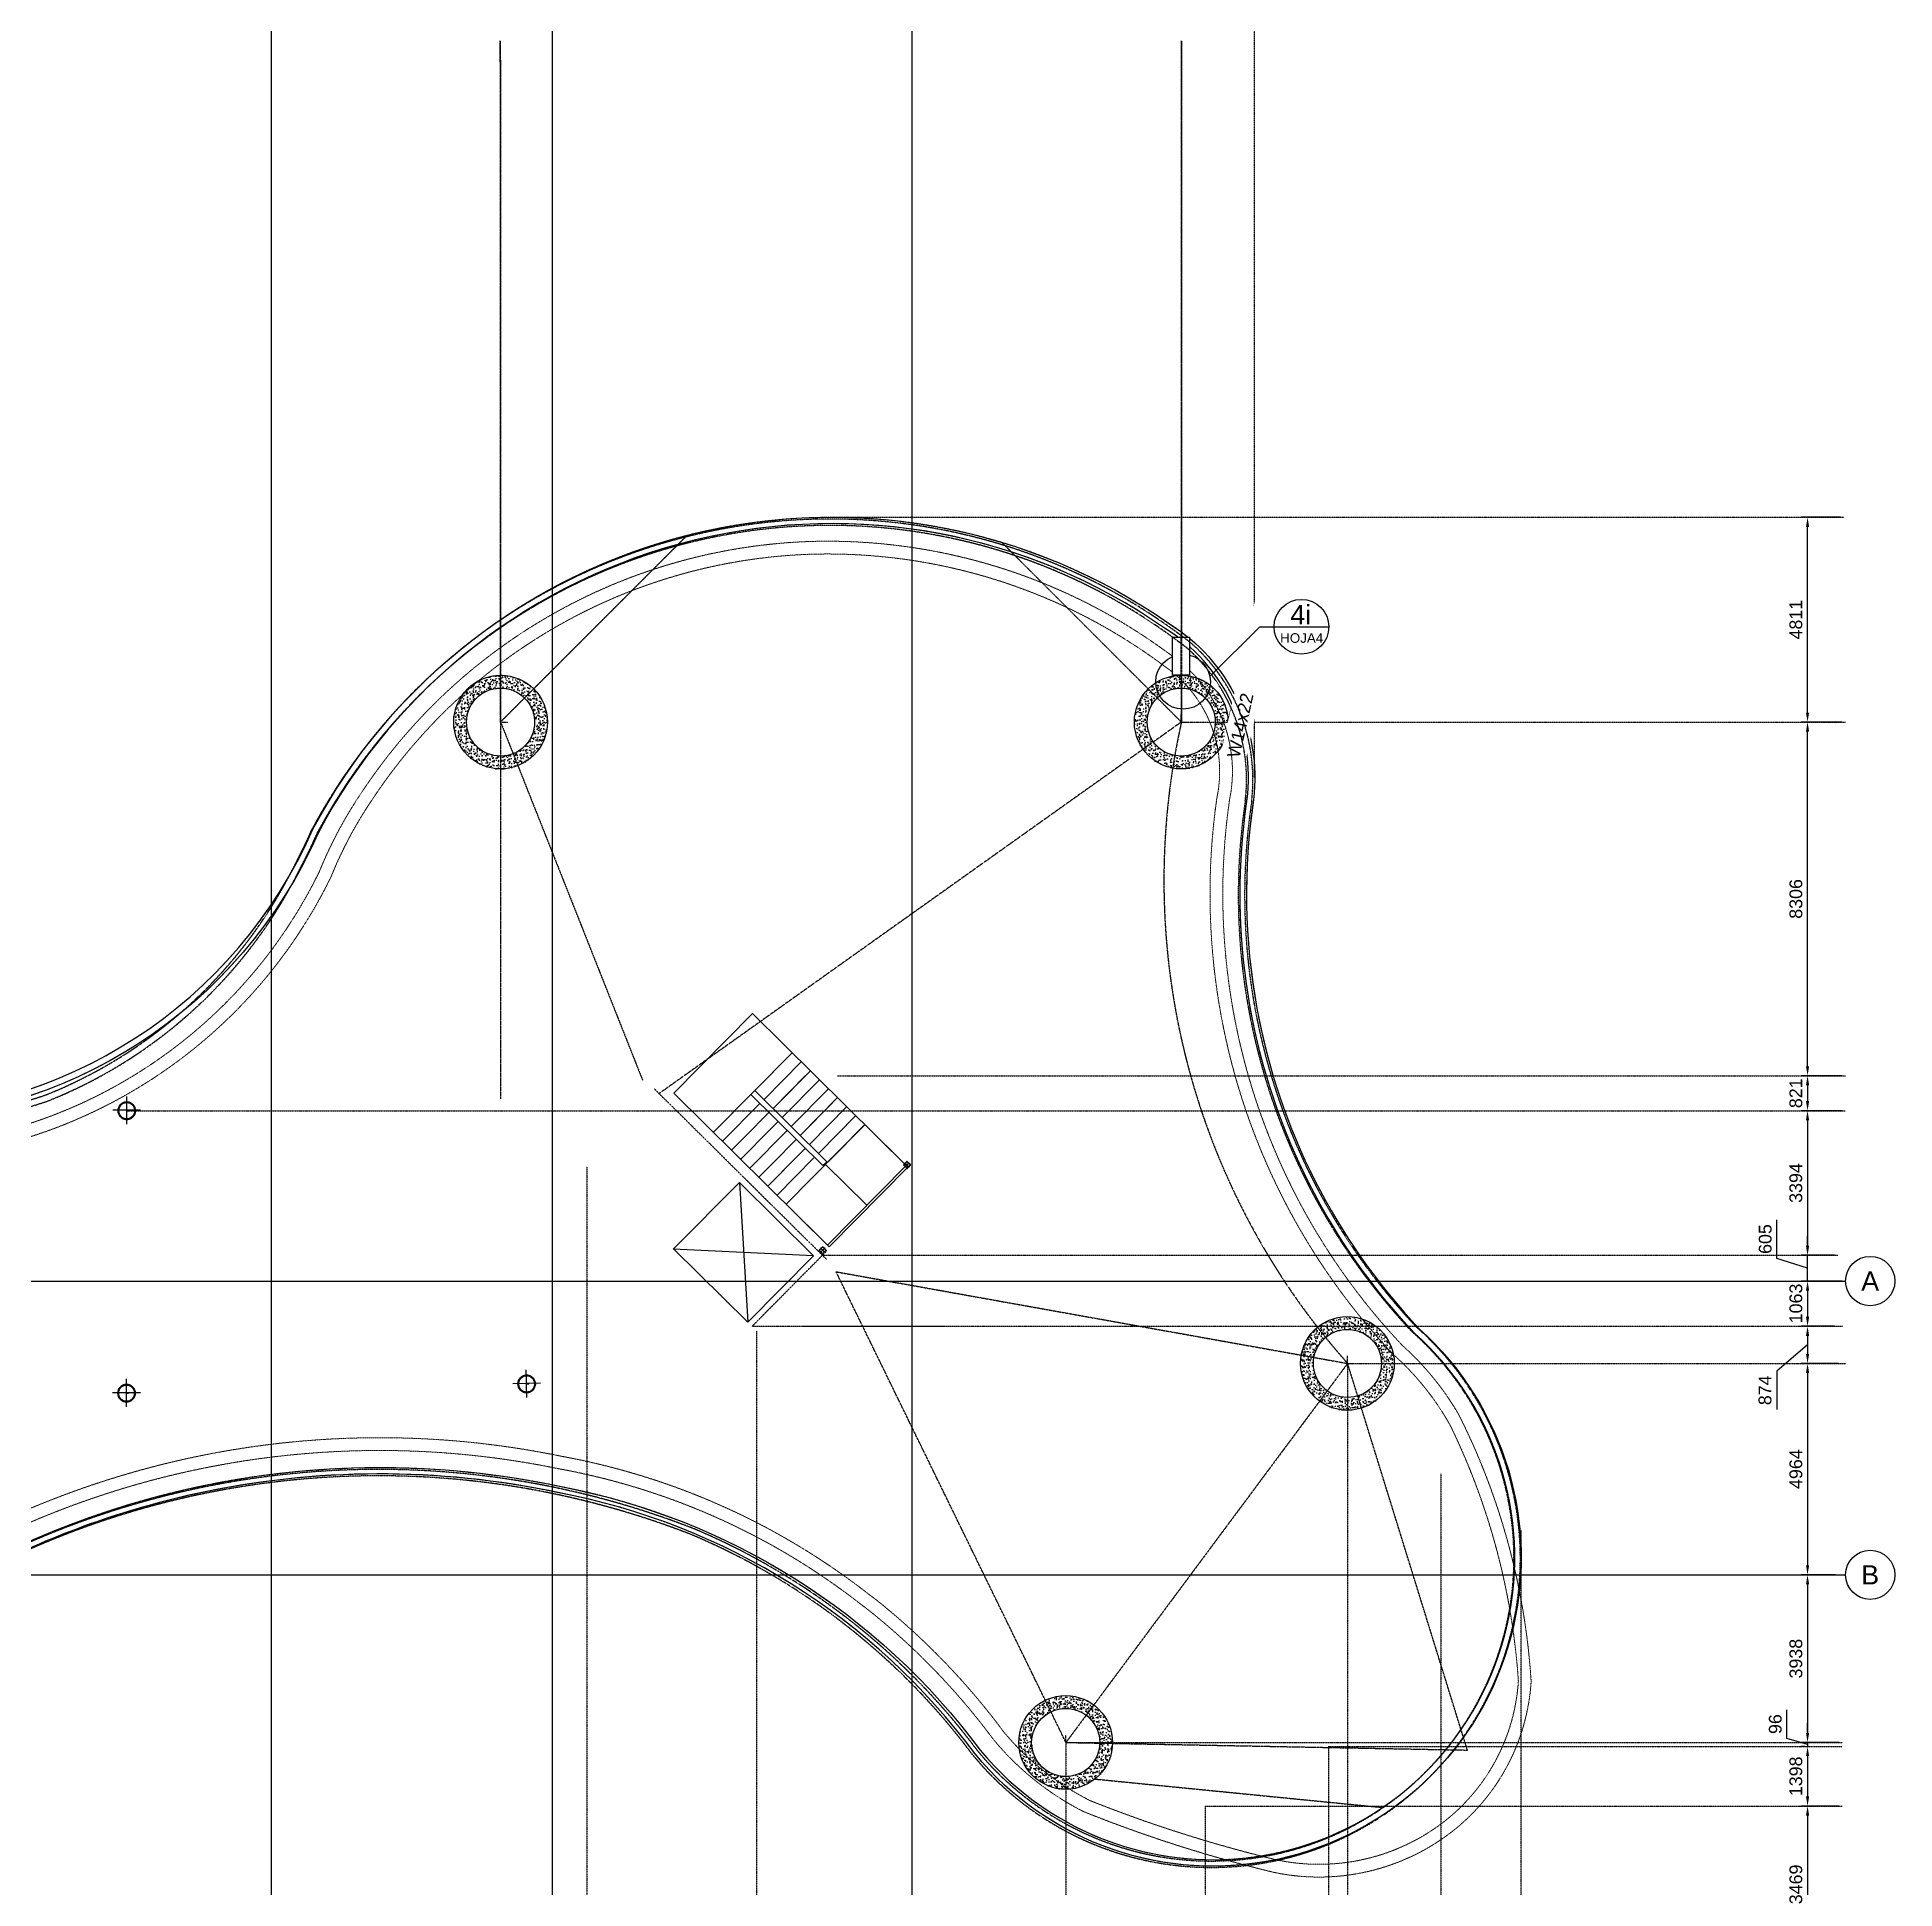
# Model space of a CAD drawing. Header units: millimetres. Extents: x 59135 to 3708801, y -250967 to 196121.
# Drawn here: x 3323631 to 3367269, y -35974 to 7515 of the extents above; entities that cross this region are included whole.
import ezdxf
from ezdxf.enums import TextEntityAlignment as Align

# ---------------------------------------------------------------- set-up
doc = ezdxf.new("R2010")
doc.units = ezdxf.units.MM
doc.header["$LTSCALE"] = 5
doc.set_wipeout_variables(frame=1)
doc.header["$PDMODE"] = 3
for name, pattern in [('ACAD_ISO10W100', [18, 12, -3, 0, -3]), ('CENTER', [2, 1.25, -0.25, 0.25, -0.25]), ('CENTER2', [1.125, 0.75, -0.125, 0.125, -0.125]), ('DASHDOT', [1, 0.5, -0.25, 0, -0.25]), ('HIDDEN', [0.375, 0.25, -0.125])]:
    doc.linetypes.add(name, pattern=pattern)
doc.layers.get('Defpoints').update_dxf_attribs({"color": 251})
for name, color, linetype in [('A-ejes', 251, 'ACAD_ISO10W100'), ('EE-5', 7, 'Continuous'), ('EE-ACHURADOS', 9, 'Continuous'), ('EE-ARQUITECTONICO', 250, 'Continuous'), ('EE-CARPETA 51', 250, 'HIDDEN'), ('EE-CENTROS', 8, 'CENTER'), ('EE-COLUMNAS CONCRETO', 11, 'Continuous'), ('EE-COTAS', 1, 'Continuous'), ('EE-DETALLES', 1, 'Continuous'), ('EE-EJES', 8, 'DASHDOT'), ('EE-OCULTAS', 252, 'HIDDEN'), ('EE-PMETALICO 16x12.7', 170, 'Continuous'), ('EE-PTE 120z120x4.53', 170, 'Continuous'), ('EE-TEXTO 1', 4, 'Continuous'), ('EE-TEXTO 2', 2, 'Continuous'), ('EE-V ARMADA TIPO 3', 41, 'Continuous'), ('EE-V ARMADA TIPO 4', 130, 'Continuous'), ('EE-W14x22', 30, 'Continuous'), ('EST-CAMBIO SECCION VIGAS', 240, 'HIDDEN')]:
    doc.layers.add(name, color=color, linetype=linetype)
doc.styles.add('ARIAL EE', font='arial.ttf')
doc.dimstyles.new('EE 1_STANDAR', dxfattribs={"dimtxt": 2, "dimasz": 1.5, "dimexe": 1, "dimexo": 0.5, "dimgap": 0.8, "dimtad": 1, "dimdec": 0, "dimdsep": 46, "dimtxsty": 'ARIAL EE', "dimcen": 0.09, "dimclrd": 256, "dimclre": 256, "dimclrt": 2, "dimadec": 0, "dimazin": 0, "dimtfac": 1, "dimtdec": 0, "dimtofl": 0, "dimtmove": 1, "dimatfit": 2, "dimfxl": 1, "dimtolj": 1, "dimlwd": -1, "dimlwe": -1, "dimarcsym": 1})

# ---------------------------------------------------------------- blocks, each defined once
blk = doc.blocks.new('ITEM_1')
at = {"layer": 'EE-5'}
blk.add_circle((0, 0), 3.86, dxfattribs=at)
at = {"layer": 'EE-TEXTO 1', "style": 'ARIAL EE', "flags": 4}
blk.add_attdef('EJE', text='', height=3, dxfattribs=at).set_placement((0, 0), align=Align.MIDDLE_CENTER)
blk = doc.blocks.new('EJES ARQUITECTONICOS(10-12-2012)')
at = {"layer": 'EE-EJES', "linetype": 'CENTER2', "ltscale": 2.5}
for p, q in [((39911, 59255), (39911, -10556)), ((46511, 59255), (46511, -10556)), ((54959, 59255), (54959, -10556)), ((-11196, 17870), (76893, 17870)), ((-11196, 10970), (76893, 10970))]:
    blk.add_line(p, q, dxfattribs=at)
at = {"layer": 'EE-COTAS'}
ref = blk.add_blockref('ITEM_1', (77472, 17870), dxfattribs=dict(at, xscale=150, yscale=150, zscale=150, rotation=180))
ref.add_attrib('EJE', 'A', dxfattribs={"layer": 'EE-TEXTO 1', "height": 450, "style": 'ARIAL EE', "flags": 4}).set_placement((77471, 17870), align=Align.MIDDLE_CENTER)
ref = blk.add_blockref('ITEM_1', (77472, 10970), dxfattribs=dict(at, xscale=150, yscale=150, zscale=150, rotation=180))
ref.add_attrib('EJE', 'B', dxfattribs={"layer": 'EE-TEXTO 1', "height": 450, "style": 'ARIAL EE', "flags": 4}).set_placement((77471, 10970), align=Align.MIDDLE_CENTER)
blk = doc.blocks.new('*D903')
at = {"layer": 'Defpoints', "color": 0, "transparency": 16777216}
for p in [(3365218, -21094), (3365842, -21094), (3366107, -21699)]:
    blk.add_point(p, dxfattribs=at)
at = {"layer": 'EE-COTAS', "transparency": 16777216}
for p, q in [((3364498, -21167), (3364498, -20260)), ((3365218, -20869), (3365218, -20644)), ((3365218, -21396), (3364498, -21167)), ((3365767, -21094), (3365068, -21094)), ((3365218, -21699), (3365218, -21094)), ((3366032, -21699), (3365068, -21699)), ((3365218, -21924), (3365218, -22149))]:
    blk.add_line(p, q, dxfattribs=at)
for points in [[(3365181, -20869), (3365256, -20869), (3365218, -21094)], [(3365181, -21924), (3365256, -21924), (3365218, -21699)]]:
    blk.add_solid(points, dxfattribs=at)
at = {"layer": 'EE-COTAS', "color": 2, "transparency": 16777216, "insert": (3364225, -20713), "char_height": 300, "attachment_point": 5, "rotation": 90, "style": 'ARIAL EE', "bg_fill": 3, "box_fill_scale": 1.1, "bg_fill_color": 256, "bg_fill_true_color": 13158600, "bg_fill_transparency": 0}
blk.add_mtext('\\A1;605', dxfattribs=at)
blk = doc.blocks.new('*D904')
at = {"layer": 'Defpoints', "color": 0, "transparency": 16777216}
for p in [(3365218, -8572), (3366107, -8572), (3366107, -16878)]:
    blk.add_point(p, dxfattribs=at)
at = {"layer": 'EE-COTAS', "transparency": 16777216}
for p, q in [((3366032, -8572), (3365068, -8572)), ((3365218, -16653), (3365218, -8797)), ((3366032, -16878), (3365068, -16878))]:
    blk.add_line(p, q, dxfattribs=at)
for points in [[(3365181, -8797), (3365256, -8797), (3365218, -8572)], [(3365181, -16653), (3365256, -16653), (3365218, -16878)]]:
    blk.add_solid(points, dxfattribs=at)
at = {"layer": 'EE-COTAS', "color": 2, "transparency": 16777216, "insert": (3364945, -12725), "char_height": 300, "attachment_point": 5, "rotation": 90, "style": 'ARIAL EE', "bg_fill": 3, "box_fill_scale": 1.1, "bg_fill_color": 256, "bg_fill_true_color": 13158600, "bg_fill_transparency": 0}
blk.add_mtext('\\A1;8306', dxfattribs=at)
blk = doc.blocks.new('*D905')
at = {"layer": 'Defpoints', "color": 0, "transparency": 16777216}
for p in [(3365218, -3761), (3366067, -3761), (3366107, -8572)]:
    blk.add_point(p, dxfattribs=at)
at = {"layer": 'EE-COTAS', "transparency": 16777216}
for p, q in [((3365992, -3761), (3365068, -3761)), ((3365218, -8347), (3365218, -3986)), ((3366032, -8572), (3365068, -8572))]:
    blk.add_line(p, q, dxfattribs=at)
for points in [[(3365181, -3986), (3365256, -3986), (3365218, -3761)], [(3365181, -8347), (3365256, -8347), (3365218, -8572)]]:
    blk.add_solid(points, dxfattribs=at)
at = {"layer": 'EE-COTAS', "color": 2, "transparency": 16777216, "insert": (3364945, -6166), "char_height": 300, "attachment_point": 5, "rotation": 90, "style": 'ARIAL EE', "bg_fill": 3, "box_fill_scale": 1.1, "bg_fill_color": 256, "bg_fill_true_color": 13158600, "bg_fill_transparency": 0}
blk.add_mtext('\\A1;4811', dxfattribs=at)
blk = doc.blocks.new('*D906')
at = {"layer": 'Defpoints', "color": 0, "transparency": 16777216}
for p in [(3366019, -21699), (3365928, -22762)]:
    blk.add_point(p, dxfattribs=at)
at = {"layer": 'EE-COTAS', "transparency": 16777216}
for p, q in [((3365944, -21699), (3365068, -21699)), ((3365218, -21924), (3365218, -22537)), ((3365853, -22762), (3365068, -22762))]:
    blk.add_line(p, q, dxfattribs=at)
at = {"layer": 'EE-COTAS', "color": 2, "transparency": 16777216, "insert": (3364945, -22226), "char_height": 300, "attachment_point": 5, "rotation": 90, "style": 'ARIAL EE', "bg_fill": 3, "box_fill_scale": 1.1, "bg_fill_color": 256, "bg_fill_true_color": 13158600, "bg_fill_transparency": 0}
blk.add_mtext('\\A1;1063', dxfattribs=at)
at = {"layer": 'Defpoints', "color": 0, "transparency": 16777216}
blk.add_point((3365218, -22762), dxfattribs=at)
at = {"layer": 'EE-COTAS', "transparency": 16777216}
for points in [[(3365181, -21924), (3365256, -21924), (3365218, -21699)], [(3365181, -22537), (3365256, -22537), (3365218, -22762)]]:
    blk.add_solid(points, dxfattribs=at)
blk = doc.blocks.new('*D907')
at = {"layer": 'Defpoints', "color": 0, "transparency": 16777216}
for p in [(3366019, -23635), (3365218, -28599), (3365953, -28599)]:
    blk.add_point(p, dxfattribs=at)
at = {"layer": 'EE-COTAS', "transparency": 16777216}
for p, q in [((3365944, -23635), (3365068, -23635)), ((3365218, -23860), (3365218, -28374)), ((3365878, -28599), (3365068, -28599))]:
    blk.add_line(p, q, dxfattribs=at)
for points in [[(3365181, -23860), (3365256, -23860), (3365218, -23635)], [(3365181, -28374), (3365256, -28374), (3365218, -28599)]]:
    blk.add_solid(points, dxfattribs=at)
at = {"layer": 'EE-COTAS', "color": 2, "transparency": 16777216, "insert": (3364945, -26117), "char_height": 300, "attachment_point": 5, "rotation": 90, "style": 'ARIAL EE', "bg_fill": 3, "box_fill_scale": 1.1, "bg_fill_color": 256, "bg_fill_true_color": 13158600, "bg_fill_transparency": 0}
blk.add_mtext('\\A1;4964', dxfattribs=at)
blk = doc.blocks.new('*D908')
at = {"layer": 'Defpoints', "color": 0, "transparency": 16777216}
for p in [(3365953, -28599), (3365218, -32537), (3366032, -32537)]:
    blk.add_point(p, dxfattribs=at)
at = {"layer": 'EE-COTAS', "transparency": 16777216}
for p, q in [((3365878, -28599), (3365068, -28599)), ((3365218, -28824), (3365218, -32312)), ((3365957, -32537), (3365068, -32537))]:
    blk.add_line(p, q, dxfattribs=at)
for points in [[(3365181, -28824), (3365256, -28824), (3365218, -28599)], [(3365181, -32312), (3365256, -32312), (3365218, -32537)]]:
    blk.add_solid(points, dxfattribs=at)
at = {"layer": 'EE-COTAS', "color": 2, "transparency": 16777216, "insert": (3364945, -30568), "char_height": 300, "attachment_point": 5, "rotation": 90, "style": 'ARIAL EE', "bg_fill": 3, "box_fill_scale": 1.1, "bg_fill_color": 256, "bg_fill_true_color": 13158600, "bg_fill_transparency": 0}
blk.add_mtext('\\A1;3938', dxfattribs=at)
blk = doc.blocks.new('*D909')
at = {"layer": 'Defpoints', "color": 0, "transparency": 16777216}
for p in [(3365218, -32633), (3365232, -32633), (3366032, -32537)]:
    blk.add_point(p, dxfattribs=at)
at = {"layer": 'EE-COTAS', "transparency": 16777216}
for p, q in [((3364735, -32440), (3364735, -31770)), ((3365218, -32312), (3365218, -32087)), ((3365218, -32585), (3364735, -32440)), ((3365957, -32537), (3365068, -32537)), ((3365157, -32633), (3365068, -32633)), ((3365218, -32537), (3365218, -32633)), ((3365218, -32858), (3365218, -33083))]:
    blk.add_line(p, q, dxfattribs=at)
for points in [[(3365181, -32312), (3365256, -32312), (3365218, -32537)], [(3365181, -32858), (3365256, -32858), (3365218, -32633)]]:
    blk.add_solid(points, dxfattribs=at)
at = {"layer": 'EE-COTAS', "color": 2, "transparency": 16777216, "insert": (3364462, -32105), "char_height": 300, "attachment_point": 5, "rotation": 90, "style": 'ARIAL EE', "bg_fill": 3, "box_fill_scale": 1.1, "bg_fill_color": 256, "bg_fill_true_color": 13158600, "bg_fill_transparency": 0}
blk.add_mtext('\\A1;96', dxfattribs=at)
blk = doc.blocks.new('*D910')
at = {"layer": 'Defpoints', "color": 0, "transparency": 16777216}
blk.add_point((3366032, -34030), dxfattribs=at)
at = {"layer": 'EE-COTAS', "transparency": 16777216}
for p, q in [((3365157, -32633), (3365068, -32633)), ((3365218, -32858), (3365218, -33805)), ((3365957, -34030), (3365068, -34030))]:
    blk.add_line(p, q, dxfattribs=at)
for points in [[(3365181, -32858), (3365256, -32858), (3365218, -32633)], [(3365181, -33805), (3365256, -33805), (3365218, -34030)]]:
    blk.add_solid(points, dxfattribs=at)
at = {"layer": 'EE-COTAS', "color": 2, "transparency": 16777216, "insert": (3364945, -33332), "char_height": 300, "attachment_point": 5, "rotation": 90, "style": 'ARIAL EE', "bg_fill": 3, "box_fill_scale": 1.1, "bg_fill_color": 256, "bg_fill_true_color": 13158600, "bg_fill_transparency": 0}
blk.add_mtext('\\A1;1398', dxfattribs=at)
at = {"layer": 'Defpoints', "color": 0, "transparency": 16777216}
for p in [(3365232, -32633), (3365218, -34030)]:
    blk.add_point(p, dxfattribs=at)
blk = doc.blocks.new('*D911')
at = {"layer": 'Defpoints', "color": 0, "transparency": 16777216}
for p in [(3365957, -34030), (3365218, -37499), (3366107, -37499)]:
    blk.add_point(p, dxfattribs=at)
at = {"layer": 'EE-COTAS', "transparency": 16777216}
for p, q in [((3365882, -34030), (3365068, -34030)), ((3365218, -34255), (3365218, -37274)), ((3366032, -37499), (3365068, -37499))]:
    blk.add_line(p, q, dxfattribs=at)
for points in [[(3365181, -34255), (3365256, -34255), (3365218, -34030)], [(3365181, -37274), (3365256, -37274), (3365218, -37499)]]:
    blk.add_solid(points, dxfattribs=at)
at = {"layer": 'EE-COTAS', "color": 2, "transparency": 16777216, "insert": (3364945, -35870), "char_height": 300, "attachment_point": 5, "rotation": 90, "style": 'ARIAL EE', "bg_fill": 3, "box_fill_scale": 1.1, "bg_fill_color": 256, "bg_fill_true_color": 13158600, "bg_fill_transparency": 0}
blk.add_mtext('\\A1;3469', dxfattribs=at)
blk = doc.blocks.new('*D912')
at = {"layer": 'Defpoints', "color": 0, "transparency": 16777216}
for p in [(3366106, -16878), (3366105, -17699)]:
    blk.add_point(p, dxfattribs=at)
at = {"layer": 'EE-COTAS', "transparency": 16777216}
for p, q in [((3366031, -16878), (3365068, -16878)), ((3365218, -17103), (3365218, -17474)), ((3366030, -17699), (3365068, -17699))]:
    blk.add_line(p, q, dxfattribs=at)
at = {"layer": 'EE-COTAS', "color": 2, "transparency": 16777216, "insert": (3364945, -17289), "char_height": 300, "attachment_point": 5, "rotation": 90, "style": 'ARIAL EE', "bg_fill": 3, "box_fill_scale": 1.1, "bg_fill_color": 256, "bg_fill_true_color": 13158600, "bg_fill_transparency": 0}
blk.add_mtext('\\A1;821', dxfattribs=at)
at = {"layer": 'Defpoints', "color": 0, "transparency": 16777216}
blk.add_point((3365218, -17699), dxfattribs=at)
at = {"layer": 'EE-COTAS', "transparency": 16777216}
for points in [[(3365181, -17103), (3365256, -17103), (3365218, -16878)], [(3365181, -17474), (3365256, -17474), (3365218, -17699)]]:
    blk.add_solid(points, dxfattribs=at)
blk = doc.blocks.new('*D913')
at = {"layer": 'Defpoints', "color": 0, "transparency": 16777216}
for p in [(3365930, -17699), (3365217, -21094), (3365929, -21094)]:
    blk.add_point(p, dxfattribs=at)
at = {"layer": 'EE-COTAS', "transparency": 16777216}
for p, q in [((3365855, -17699), (3365067, -17699)), ((3365217, -17924), (3365217, -20869)), ((3365854, -21094), (3365067, -21094))]:
    blk.add_line(p, q, dxfattribs=at)
for points in [[(3365180, -17924), (3365255, -17924), (3365217, -17699)], [(3365180, -20869), (3365255, -20869), (3365217, -21094)]]:
    blk.add_solid(points, dxfattribs=at)
at = {"layer": 'EE-COTAS', "color": 2, "transparency": 16777216, "insert": (3364944, -19397), "char_height": 300, "attachment_point": 5, "rotation": 90, "style": 'ARIAL EE', "bg_fill": 3, "box_fill_scale": 1.1, "bg_fill_color": 256, "bg_fill_true_color": 13158600, "bg_fill_transparency": 0}
blk.add_mtext('\\A1;3394', dxfattribs=at)
blk = doc.blocks.new('*D914')
at = {"layer": 'Defpoints', "color": 0, "transparency": 16777216}
for p in [(3365932, -22762), (3365218, -23635), (3365932, -23635)]:
    blk.add_point(p, dxfattribs=at)
at = {"layer": 'EE-COTAS', "transparency": 16777216}
for p, q in [((3365857, -22762), (3365068, -22762)), ((3365218, -22987), (3365218, -23410)), ((3365218, -23198), (3364493, -23814)), ((3364493, -23814), (3364493, -24716)), ((3365857, -23635), (3365068, -23635))]:
    blk.add_line(p, q, dxfattribs=at)
for points in [[(3365181, -22987), (3365256, -22987), (3365218, -22762)], [(3365181, -23410), (3365256, -23410), (3365218, -23635)]]:
    blk.add_solid(points, dxfattribs=at)
at = {"layer": 'EE-COTAS', "color": 2, "transparency": 16777216, "insert": (3364220, -24265), "char_height": 300, "attachment_point": 5, "rotation": 90, "style": 'ARIAL EE', "bg_fill": 3, "box_fill_scale": 1.1, "bg_fill_color": 256, "bg_fill_true_color": 13158600, "bg_fill_transparency": 0}
blk.add_mtext('\\A1;874', dxfattribs=at)
blk = doc.blocks.new('COLUMNA CONCRETO')
at = {"layer": 'EE-ACHURADOS'}
h = blk.add_hatch(dxfattribs=at)
h.set_pattern_fill('AR-CONC', color=256)
h.set_pattern_definition([(50, (-2321747.4, -250169.48), (182.184669, -15.939086), [19.05, -209.55]), (355, (-2321747.4, -250169.48), (-35.243421, 191.056845), [15.24, -167.640584]), (100.451445, (-2321732.22, -250170.81), (146.941247, 175.117752), [16.190009, -178.090245]), (46.1842, (-2321747.4, -250118.68), (271.07904, -42.042328), [28.575, -314.325]), (96.635558, (-2321724.8, -250122.2), (237.404134, 247.426125), [24.285023, -267.135608]), (351.184151, (-2321747.4, -250118.68), (237.404134, 247.426125), [22.859967, -251.459732]), (21, (-2321722, -250131.38), (151.614391, -102.265198), [19.05, -209.55]), (326, (-2321722, -250131.38), (61.802028, 184.187966), [15.24, -167.64]), (71.451445, (-2321709.37, -250139.9), (213.416419, 81.922769), [16.190009, -178.089938]), (37.5, (-2321747.4, -250169.485), (3.0886033, 84.5550389), [0, -165.608, 0, -170.18, 0, -168.275]), (7.5, (-2321747.4, -250169.485), (66.8196625, 100.1805748), [0, -97.028, 0, -161.798, 0, -64.135]), (327.5, (-2321804.044, -250169.485), (135.5905952, -5.728744), [0, -63.5, 0, -198.12, 0, -262.89]), (317.5, (-2321829.44, -250169.48), (148.1291814, 25.426491), [0, -82.55, 0, -131.572, 0, -186.69])])
h.paths.add_polyline_path([(-1100, 0, 1), (1100, 0, 1)])
h.paths.add_polyline_path([(800, 0, -1), (-800, 0, -1)], flags=16)
at = {"layer": 'EE-COLUMNAS CONCRETO'}
for radius in [1100, 800]:
    blk.add_circle((0, 0), radius, dxfattribs=at)
at = {"layer": 'EE-EJES'}
for q in [(0, 175), (168, 0)]:
    blk.add_line((0, 0), q, dxfattribs=at)
blk = doc.blocks.new('POSTE METALICO 16')
at = {"layer": 'EE-EJES'}
for q in [(0, 49), (57, 0)]:
    blk.add_line((0, 0), q, dxfattribs=at)
at = {"layer": 'EE-PMETALICO 16x12.7'}
for radius in [204, 191]:
    blk.add_circle((0, 0), radius, dxfattribs=at)
blk = doc.blocks.new('VERSUI')
at = {"layer": 'EE-CARPETA 51'}
for points in [[(0.326, 0), (-0.326, 0)], [(0, -0.326), (0, 0.326)]]:
    blk.add_lwpolyline(points, dxfattribs=at)
for points in [[(0.204, -0.009, 1), (-0.204, -0.009, 1)], [(-0.191, -0.009, -1), (0.191, -0.009, -1)]]:
    blk.add_lwpolyline(points, format="xyb", close=True, dxfattribs=at)
blk = doc.blocks.new('RGB')
at = {"layer": 'EE-CARPETA 51'}
for p in [(367.229, -1189.279), (367.223, -1195.913)]:
    blk.add_blockref('VERSUI', p, dxfattribs=at)
at = {"layer": 'EE-CARPETA 51', "rotation": 1.322337719222192}
blk.add_blockref('VERSUI', (376.622, -1195.696), dxfattribs=at)
blk = doc.blocks.new('ESCALERAS  P3')
at = {"layer": 'EE-ARQUITECTONICO', "ltscale": 0.5}
for p, q in [((101620, 39984), (103470, 41853)), ((102608, 40982), (103453, 41835)), ((103683, 41642), (102815, 40764)), ((103683, 41642), (102815, 40764)), ((103897, 41431), (103028, 40553)), ((103028, 40553), (103785, 41318)), ((104110, 41220), (103241, 40342)), ((102482, 40854), (101620, 39984)), ((101833, 39773), (102702, 40650)), ((103241, 40342), (103637, 40742)), ((103454, 40131), (104323, 41009)), ((104323, 41009), (103454, 40131)), ((104536, 40798), (103667, 39920)), ((103667, 39920), (104425, 40685)), ((104425, 40685), (103667, 39920)), ((103881, 39709), (104749, 40587)), ((104749, 40587), (103881, 39709)), ((102915, 40439), (102373, 39891)), ((102961, 40059), (103128, 40228)), ((104963, 40376), (104094, 39498)), ((104094, 39498), (104963, 40376)), ((102373, 39891), (102047, 39562)), ((102260, 39350), (102961, 40059)), ((103342, 40017), (102473, 39139)), ((103555, 39806), (103031, 39276)), ((103031, 39276), (103555, 39806)), ((104314, 39294), (105158, 40147)), ((102686, 38928), (103031, 39276)), ((102899, 38717), (103549, 39373)), ((103981, 39384), (103113, 38506)), ((103277, 39099), (102899, 38717))]:
    blk.add_line(p, q, dxfattribs=at)
at = {"layer": 'EE-ARQUITECTONICO'}
for points in [[(100690, 40905), (102540, 42774), (106186, 39165), (104336, 37296)], [(104279, 39294), (102591, 40964), (102499, 40872), (104187, 39201)]]:
    blk.add_lwpolyline(points, close=True, dxfattribs=at)
at = {"layer": 'EE-ARQUITECTONICO', "ltscale": 0.5}
blk.add_lwpolyline([(103326, 38295), (105176, 40165), (106145, 39205), (104295, 37336)], close=True, dxfattribs=at)
for points in [[(103549, 39373), (103768, 39595)], [(104251, 39230), (105214, 38277)]]:
    blk.add_lwpolyline(points, dxfattribs=at)
blk = doc.blocks.new('*U580')
blk.add_lwpolyline([(-63, -6724), (64, -6724), (64, -7063), (-63, -7063)], close=True)
blk.add_wipeout([(-63, -6724), (64, -6724), (64, -7063), (-63, -7063)])
at = {"layer": 'EE-OCULTAS'}
for p, q in [((-3, -7063), (-3, -6724)), ((3, -7063), (3, -6724))]:
    blk.add_line(p, q, dxfattribs=at)
blk = doc.blocks.new('ITEM DETALLE')
at = {"layer": 'EE-5'}
blk.add_line((-4.29, 0), (4.29, 0), dxfattribs=at)
blk.add_circle((0, 0), 4.29, dxfattribs=at)
at = {"layer": 'EE-TEXTO 1', "style": 'ARIAL EE'}
blk.add_attdef('X', text='', height=3, dxfattribs=at).set_placement((-0.11, 1.9), align=Align.MIDDLE_CENTER)
at = {"layer": 'EE-TEXTO 2', "style": 'ARIAL EE'}
blk.add_attdef('###', text='', height=1.5, dxfattribs=at).set_placement((0.04, -1.76), align=Align.MIDDLE_CENTER)
blk = doc.blocks.new('*U633')
blk.add_wipeout([(-200, 13797), (200, 13797), (200, 12901), (-200, 12901)]).dxf.layer = 'EE-V ARMADA TIPO 3'
at = {"layer": 'EE-CENTROS'}
for p, q in [((-8, 12901), (-8, 13797)), ((8, 12901), (8, 13797))]:
    blk.add_line(p, q, dxfattribs=at)
at = {"layer": 'EE-V ARMADA TIPO 3'}
blk.add_lwpolyline([(-200, 13797), (200, 13797), (200, 12901), (-200, 12901)], close=True, dxfattribs=at)

msp = doc.modelspace()

# ---------------------------------------------------------------- linework, layer by layer
at = {"layer": 'A-ejes', "ltscale": 0.05}
msp.add_line((3350514.5, 7429), (3350508.2, -8570.1), dxfattribs=at)
for points in [[(3334516.3, -8570.2), (3334511, 7429.7)], [(3338898.9, -4185.3), (3334516.2, -8570.2)], [(3338898.9, -4185.3), (3334516.2, -8570.2)], [(3346287, -4348.8), (3350508.2, -8570.1)], [(3346287, -4348.8), (3350508.2, -8570.1)], [(3334516.2, -8570.2), (3337851.4, -16979.5)], [(3350508.2, -8570.1), (3338241, -17296.2)], [(3347797.1, -32536.5), (3357227.6, -32715.4), (3354414.7, -23634.5)]]:
    msp.add_lwpolyline(points, dxfattribs=at)
msp.add_lwpolyline([(3350510.2, -8572, 0.2414084), (3354414.9, -23634.5)], format="xyb", dxfattribs=at)
msp.add_lwpolyline([(3342397.7, -21481.3), (3354414.7, -23634.5), (3347797.1, -32536.5)], close=True, dxfattribs=at)
at = {"layer": 'EE-ARQUITECTONICO'}
for p, q in [((3340128, -19381.1), (3340321.6, -22668.9)), ((3341868.8, -21104.9), (3338574.8, -20949.7))]:
    msp.add_line(p, q, dxfattribs=at)
msp.add_lwpolyline([(3338574.8, -20949.7), (3340128, -19381.1), (3341868.8, -21104.9), (3340321.6, -22668.9), (3338580.7, -20943.8)], dxfattribs=at)
at = {"layer": 'EE-CARPETA 51', "lineweight": 0}
for points in [[(3322419.9, -28301, -0.0637216), (3327299.5, -26555, -0.1065376), (3335901.9, -26520, -0.1886322), (3345786.5, -32720.4, 0.252717), (3345786.4, -32720.3, 1.0762705), (3355992.7, -22929.6, -0.1451045), (3352136.4, -15324, -0.0819526), (3352050.3, -10410.5, 0.2957737), (3350112.3, -6363.8, 0.4500968), (3330236.2, -11165.4, -0.6590495), (3309427.5, -10986.2, 0.1043286)], [(3309568.4, -10934.8, 0.6589007), (3330099.9, -11102.7), (3330099.9, -11102.7, -0.4506032), (3350204.2, -6247.9, -0.2930597), (3352203.7, -10396.9, 0.08249), (3352283.9, -15297, 0.1450014), (3356097.6, -22822.2, -1.0767136), (3345663.2, -32806.7, 0.1886656), (3335870, -26666.6, 0.1062394), (3327354.1, -26696.6, 0.0636478), (3322513.7, -28421.6, 0.0914808)]]:
    msp.add_lwpolyline(points, format="xyb", dxfattribs=at)
for radius, start, end in [(7240.6, 219.50658, 47.96874), (7090.6, 219.60185, 48.01697)]:
    msp.add_arc((3351249.7, -28200.4), radius, start, end, dxfattribs=at)
at = {"layer": 'EE-CENTROS'}
for p, q in [((3344011.1, -18920.3), (3344118, -19025.5)), ((3344011.3, -18920.1), (3344118.2, -19025.3)), ((3344012, -19026.3), (3344117.2, -18919.4)), ((3344012.1, -19026.2), (3344117.3, -18919.2)), ((3342136.1, -21028.8), (3342029.5, -20923.3)), ((3342135.6, -20922.8), (3342030.1, -21029.4))]:
    msp.add_line(p, q, dxfattribs=at)
at = {"layer": 'EE-EJES'}
msp.add_line((3350424.8, -6568.8), (3350424.8, -7475), dxfattribs=at)
at = {"layer": 'EE-EJES', "linetype": 'CENTER2', "ltscale": 2.5}
for p, q in [((3344178, -18633.4), (3344178, -22621.9)), ((3344178, -18633.4), (3344178, -22621.9)), ((3344178, -19695.9), (3344178, -23684.4)), ((3341637.9, -21699), (3344941.8, -21699)), ((3341637.9, -21699), (3344941.8, -21699)), ((3341637.9, -22761.5), (3344941.8, -22761.5))]:
    msp.add_line(p, q, dxfattribs=at)
at = {"layer": 'EE-EJES'}
for points in [[(3334511, 7425.3), (3334517, -8572)], [(3350507.9, 7425.3), (3350502, -8572)], [(3351799.5, -8003.9), (3351665.6, -8576.5)], [(3332786, -8573.3), (3332787.3, -8572)], [(3334518.7, -8576.5), (3334518.7, -17416.5)], [(3342183.5, -21200.1), (3338133.1, -17189.3)], [(3340425.8, -22761.5), (3342179.5, -20990.5)], [(3348479.4, -33395.6), (3355237.4, -34063.5)]]:
    msp.add_lwpolyline(points, dxfattribs=at)
at = {"layer": 'EE-OCULTAS'}
for p, q in [((3352230.1, -9881.6), (3352230.1, 19685.4)), ((3336541.7, -19009.8), (3336541.7, -47507.5)), ((3340530.8, -22865.4), (3340530.8, -47499)), ((3354413.2, -23635.3), (3354413.2, -47566.1)), ((3356605.5, -26230.6), (3356605.5, -47566.1)), ((3358490.3, -47566.1), (3358490.3, -27549.9)), ((3347792.3, -32536.5), (3347792.3, -47462.9)), ((3353967.9, -32621.4), (3353967.9, -47483.4)), ((3351066.1, -34030.5), (3351066.1, -47462.9))]:
    msp.add_line(p, q, dxfattribs=at)
at = {"layer": 'EE-PTE 120z120x4.53'}
for points in [[(3344072.3, -19050.6), (3344142.4, -18979.3, 0.4142136), (3344142.3, -18965.2), (3344071, -18895, 0.4142136), (3344056.8, -18895.1), (3343986.7, -18966.4, 0.4142136), (3343986.8, -18980.6), (3344058.1, -19050.7, 0.4142136)], [(3344072.4, -19050.4), (3344142.6, -18979.1, 0.4142136), (3344142.4, -18965), (3344071.2, -18894.9, 0.4142136), (3344057, -18895), (3343986.9, -18966.3, 0.4142136), (3343987, -18980.4), (3344058.3, -19050.5, 0.4142136)], [(3344069, -19047.4), (3344139.2, -18976.1, 0.4142136), (3344139.1, -18968.4), (3344067.8, -18898.3, 0.4142136), (3344060.1, -18898.3), (3343989.9, -18969.6, 0.4142136), (3343990, -18977.4), (3344061.3, -19047.5, 0.4142136)], [(3344069.2, -19047.3), (3344139.3, -18976, 0.4142136), (3344139.3, -18968.2), (3344068, -18898.1, 0.4142136), (3344060.2, -18898.2), (3343990.1, -18969.5, 0.4142136), (3343990.2, -18977.2), (3344061.5, -19047.3, 0.4142136)], [(3342076.2, -21053.9), (3342005.1, -20983.5, -0.4142136), (3342005, -20969.4), (3342075.4, -20898.3, -0.4142136), (3342089.5, -20898.3), (3342160.6, -20968.6, -0.4142136), (3342160.7, -20982.7), (3342090.3, -21053.8, -0.4142136)], [(3342079.4, -21050.7), (3342008.3, -20980.3, -0.4142136), (3342008.2, -20972.6), (3342078.6, -20901.5, -0.4142136), (3342086.3, -20901.5), (3342157.4, -20971.8, -0.4142136), (3342157.4, -20979.6), (3342087.1, -21050.6, -0.4142136)]]:
    msp.add_lwpolyline(points, format="xyb", close=True, dxfattribs=at)
at = {"layer": 'EE-V ARMADA TIPO 4'}
for points in [[(3322419.9, -28301, -0.0637216), (3327299.5, -26555, -0.1065376), (3335901.9, -26520, -0.1886322), (3345786.5, -32720.4, 0.252717), (3345786.4, -32720.3, 1.0762705), (3355992.7, -22929.6, -0.1451045), (3352136.4, -15324, -0.0819526), (3352050.3, -10410.5, 0.2957737), (3350112.3, -6363.8, 0.4500968), (3330236.2, -11165.4, -0.6590495), (3309427.5, -10986.2, 0.1043286)], [(3309568.4, -10934.8, 0.6589007), (3330099.9, -11102.7), (3330099.9, -11102.7, -0.4506032), (3350204.2, -6247.9, -0.2930597), (3352203.7, -10396.9, 0.08249), (3352283.9, -15297, 0.1450014), (3356097.6, -22822.2, -1.0767136), (3345663.2, -32806.7, 0.1886656), (3335870, -26666.6, 0.1062394), (3327354.1, -26696.6, 0.0636478), (3322513.7, -28421.6, 0.0914808)]]:
    msp.add_lwpolyline(points, format="xyb", dxfattribs=at)
at = {"layer": 'EST-CAMBIO SECCION VIGAS', "lineweight": 0}
for points in [[(3322224.9, -27948.9, -0.170033), (3335860.1, -26103.7, -0.1221428), (3343013, -29316.2, 0.0050668), (3343128.7, -29401.6, -0.0653259), (3346098.7, -32471.8, 0.1005836), (3348174.2, -34141.7, 0.0011701), (3348202, -34156, 0.0362645), (3352653.6, -35580.7, 0.2011469), (3356540.4, -34863.7, 0.2366881), (3358725, -31101.2, 0.1011057), (3357024.6, -24835.5, 0.0604862), (3356051.4, -23550.1)], [(3322088.7, -27681.7, -0.1699905), (3335917, -25809.1, -0.1220442), (3343195.9, -29078.4, 0.0052113), (3343309.9, -29162.3, -0.0653064), (3346334.7, -32286.4, 0.102211), (3348355.7, -33897.6, 0.0005242), (3348367.6, -33903.6, 0.0351136), (3352711.2, -35286.2, 0.2014936), (3356376, -34612.8, 0.2361022), (3358425, -31092.9, 0.0966829), (3356832.1, -25104, 0.0638658), (3355869.9, -23794.2)]]:
    msp.add_lwpolyline(points, format="xyb", dxfattribs=at)

# ---------------------------------------------------------------- block references
at = {"layer": 'EE-ARQUITECTONICO'}
msp.add_blockref('ESCALERAS  P3', (3237898, -58190.2), dxfattribs=at)
at = {"layer": 'EE-CARPETA 51', "xscale": 1000, "yscale": 1000, "zscale": 1000}
msp.add_blockref('RGB', (2958507, 1171589), dxfattribs=at)
at = {"layer": 'EE-COLUMNAS CONCRETO'}
for p in [(3334517, -8572), (3350505.4, -8572), (3354409.9, -23634.5), (3347792.3, -32536.5)]:
    msp.add_blockref('COLUMNA CONCRETO', p, dxfattribs=at)
at = {"layer": 'EE-EJES'}
msp.add_blockref('EJES ARQUITECTONICOS(10-12-2012)', (3289218.6, -39569.3), dxfattribs=at)
at = {"layer": 'EE-PMETALICO 16x12.7'}
for p in [(3325735.6, -17699.4), (3335129.5, -24116.2), (3325730.4, -24333)]:
    msp.add_blockref('POSTE METALICO 16', p, dxfattribs=at)

# ---------------------------------------------------------------- next in the draw order: dimensions: what is measured, and where the dimension line sits
at = {"layer": 'EE-COTAS'}
for base, p1, p2, picture, middle in [((3365218.1, -8571.8), (3366106.9, -16878.2), (3366106.9, -8571.8), '*D904', (3364944.8, -12725)), ((3365218.1, -28599), (3366019.4, -23635.3), (3365953.4, -28599), '*D907', (3364944.9, -26117.2))]:
    dim = msp.add_linear_dim(base=base, p1=p1, p2=p2, angle=90, dimstyle='EE 1_STANDAR', override={"dimfxl": 0.0015, "dimtfill": 1}, dxfattribs=at)
    dim.commit()
    dim.dimension.update_dxf_attribs({"geometry": picture, "text_midpoint": middle})
dim = msp.add_linear_dim(base=(3365218.1, -21093.8), p1=(3366106.9, -21699), p2=(3365841.7, -21093.8), angle=90, dimstyle='EE 1_STANDAR', override={"dimfxl": 0.0015, "dimtfill": 1}, dxfattribs=at)
dim.commit()
dim.dimension.update_dxf_attribs({"geometry": '*D903', "text_midpoint": (3364497.8, -21046.6), "dimtype": 160})

# ---------------------------------------------------------------- next in the draw order: dimensions: what is measured, and where the dimension line sits
for base, p1, p2, picture, middle in [((3365218.1, -3761.1), (3366106.9, -8571.8), (3366067.4, -3761.1), '*D905', (3364944.9, -6166.5)), ((3365218.0517, -32536.5404), (3365953.3507, -28599.0249), (3366031.8633, -32536.5404), '*D908', (3364944.7774, -30567.7827))]:
    dim = msp.add_linear_dim(base=base, p1=p1, p2=p2, angle=90, dimstyle='EE 1_STANDAR', override={"dimfxl": 0.0015, "dimtfill": 1}, dxfattribs=at)
    dim.commit()
    dim.dimension.update_dxf_attribs({"geometry": picture, "text_midpoint": middle})
for base, p1, p2, picture, middle in [((3365218.1, -17699.4), (3366106, -16878.2), (3366105.4, -17699.4), '*D912', (3365218.1, -17288.8)), ((3365218.0517, -22761.5285), (3366019.3633, -21699.0223), (3365927.5925, -22761.5285), '*D906', (3365218.0517, -22225.5317))]:
    dim = msp.add_linear_dim(base=base, p1=p1, p2=p2, angle=90, dimstyle='EE 1_STANDAR', override={"dimfxl": 0.0015, "dimtfill": 1}, dxfattribs=at)
    dim.commit()
    dim.dimension.update_dxf_attribs({"geometry": picture, "text_midpoint": middle, "dimtype": 160})

# ---------------------------------------------------------------- next in the draw order: linework, layer by layer
at = {"layer": 'EE-OCULTAS'}
for p, q in [((3342469.5, -3761.1), (3366067.4, -3761.1)), ((3350507.4, -8571.8), (3366106.9, -8571.8)), ((3342435.2, -16878.2), (3366106.9, -16878.2))]:
    msp.add_line(p, q, dxfattribs=at)

# ---------------------------------------------------------------- next in the draw order: dimensions: what is measured, and where the dimension line sits
at = {"layer": 'EE-COTAS'}
for base, p1, p2, picture, middle in [((3365217.2, -21093.8), (3365930, -17699.4), (3365929.2, -21093.8), '*D913', (3364943.9, -19396.6)), ((3365218.1, -32632.7), (3366031.9, -32536.5), (3365231.7, -32632.7), '*D909', (3364461.7, -32319.7))]:
    dim = msp.add_linear_dim(base=base, p1=p1, p2=p2, angle=90, dimstyle='EE 1_STANDAR', override={"dimfxl": 0.0015, "dimtfill": 1}, dxfattribs=at)
    dim.commit()
    dim.dimension.update_dxf_attribs({"geometry": picture, "text_midpoint": middle})
dim = msp.add_linear_dim(base=(3365218.1, -23635.3), p1=(3365931.9, -22761.5), p2=(3365931.9, -23635.3), angle=90, dimstyle='EE 1_STANDAR', override={"dimfxl": 0.0015, "dimtfill": 1}, dxfattribs=at)
dim.commit()
dim.dimension.update_dxf_attribs({"geometry": '*D914', "text_midpoint": (3364493.5, -23933.5), "dimtype": 160})

# ---------------------------------------------------------------- next in the draw order: linework, layer by layer
at = {"layer": 'EE-OCULTAS'}
for p, q in [((3325735.6, -17699.4), (3366105.4, -17699.4)), ((3342076.7, -21094.3), (3365929.2, -21093.8)), ((3340425.8, -22761.5), (3366038.6, -22761.5)), ((3354413.2, -23635.3), (3366106.9, -23635.3))]:
    msp.add_line(p, q, dxfattribs=at)

# ---------------------------------------------------------------- next in the draw order: block references
at = {"layer": 'EE-W14x22', "xscale": -1, "rotation": 346.8390086842083}
msp.add_blockref('*U580', (3353275.9, -1690.2), dxfattribs=at)

# ---------------------------------------------------------------- next in the draw order: dimensions: what is measured, and where the dimension line sits
at = {"layer": 'EE-COTAS'}
dim = msp.add_linear_dim(base=(3365218.1, -34030.5), p1=(3365231.7, -32632.7), p2=(3366031.9, -34030.5), angle=90, dimstyle='EE 1_STANDAR', override={"dimfxl": 0.0015, "dimtfill": 1}, dxfattribs=at)
dim.commit()
dim.dimension.update_dxf_attribs({"geometry": '*D910', "text_midpoint": (3364944.8, -33331.6)})

# ---------------------------------------------------------------- next in the draw order: linework, layer by layer
at = {"layer": 'EE-OCULTAS'}
for p, q in [((3347792.3, -32536.5), (3366031.9, -32536.5)), ((3353964.3, -32632.7), (3366031.9, -32632.7))]:
    msp.add_line(p, q, dxfattribs=at)

# ---------------------------------------------------------------- next in the draw order: texts
at = {"layer": 'EE-TEXTO 2', "color": 2, "insert": (3351579.3, -9366.4), "char_height": 300, "width": 4650.833, "attachment_point": 1, "rotation": 77.4248, "style": 'ARIAL EE', "bg_fill": 2}
msp.add_mtext('W14x22', dxfattribs=at)

# ---------------------------------------------------------------- next in the draw order: dimensions: what is measured, and where the dimension line sits
at = {"layer": 'EE-COTAS'}
dim = msp.add_linear_dim(base=(3365218.0517, -37499.0223), p1=(3365956.8633, -34030.4516), p2=(3366106.8633, -37499.0223), angle=90, dimstyle='EE 1_STANDAR', override={"dimfxl": 0.0015, "dimtfill": 1}, dxfattribs=at)
dim.commit()
dim.dimension.update_dxf_attribs({"geometry": '*D911', "text_midpoint": (3365218.0517, -35870.407), "dimtype": 160})

# ---------------------------------------------------------------- next in the draw order: linework, layer by layer
at = {"layer": 'EE-DETALLES'}
msp.add_circle((3350549.3, -7625.4), 642.9, dxfattribs=at)
at = {"layer": 'EE-OCULTAS'}
msp.add_line((3351066.1, -34030.5), (3366031.9, -34030.5), dxfattribs=at)
at = {"layer": 'EST-CAMBIO SECCION VIGAS', "lineweight": 0}
for points in [[(3356051.4, -23550.1, 0.0178889), (3355706.7, -23218.4, -0.1453794), (3351735.4, -15396.5, -0.0815479), (3351643.4, -10376.5, -0.0005076), (3351653.3, -10331.8, 0.2947218), (3350289.3, -7016.4, 0.0279057), (3349034.3, -6182.4, 0.0459343), (3346792.1, -5129.5, 0.0937412), (3341834.8, -4328.3, 0.002165), (3341720.8, -4332.2, 0.0228925), (3340519.7, -4434.2, 0.0240523), (3339273.4, -4659.2, 0.0748685), (3335631.3, -6097.4, 0.0783553), (3332454.8, -8672.9), (3332454.4, -8672.6, 0.03766), (3331243.2, -10238.9, 0.052166), (3330266.1, -12070.5, -0.2873715), (3319834.6, -18571.5, -0.1991479)], [(3355869.9, -23794.2, 0.0202883), (3355497.5, -23433.8, -0.1455824), (3351440.3, -15450.5, -0.0817169), (3351348.1, -10322.9, -0.0005658), (3351359.2, -10272.3, 0.2947392), (3350113.9, -7259.9, 0.0280073), (3348882.5, -6441.1, 0.0459343), (3346690, -5411.6, 0.093731), (3341843.3, -4628.2, 0.0021546), (3341732.5, -4632, 0.0228925), (3340558.7, -4731.7, 0.0240523), (3339340.8, -4951.5, 0.0748685), (3335781.8, -6356.9, 0.0846971), (3332464.4, -9116.6), (3332464, -9116.1, 0.0314057), (3331492.7, -10405.5, 0.0524706), (3330540.3, -12192.7, -0.2874984), (3319838.7, -18871.5, -0.2018129)]]:
    msp.add_lwpolyline(points, format="xyb", dxfattribs=at)

# ---------------------------------------------------------------- next in the draw order: block references
at = {"layer": 'EE-DETALLES', "xscale": 150, "yscale": 150, "zscale": 150}
msp.add_blockref('ITEM DETALLE', (3353329.6, -6333), dxfattribs=at).add_auto_attribs({'X': '4i', '###': 'HOJA4'})

# ---------------------------------------------------------------- next in the draw order: leaders
at = {"layer": 'EE-COTAS'}
msp.add_leader([(3351174.5, -7497.2), (3352354.7, -6333), (3352686.8, -6333)], dimstyle='EE 1_STANDAR', override={"dimscale": 0, "dimgap": 0.8, "dimtad": 1}, dxfattribs=at)

# ---------------------------------------------------------------- next in the draw order: block references
at = {"layer": 'EE-V ARMADA TIPO 3', "rotation": 179.9756580203893}
msp.add_blockref('*U633', (3350507.6, 6325.3), dxfattribs=at)

# ---------------------------------------------------------------- next in the draw order: linework, layer by layer
at = {"layer": 'EE-OCULTAS'}
for points in [[(3318972, -30720.1, -0.2675019), (3338986.4, -27650.9, -0.1340015), (3345609.9, -32832.2, 1.0813051), (3356023, -22771.9, -0.2302994), (3352159.4, -10439.9, 0.2478363), (3350735.8, -6716.2, 0.4644235), (3330095.3, -11070.3, -0.020081), (3329708, -11879.4, -0.1868098), (3323814.9, -17334.8, -0.157448), (3312331.1, -17416.2, 0.3765918), (3301338.7, -21539.4, 0.0770742), (3300704.3, -23454.5, 0.2446421), (3303048.8, -30093.4, 0.0390669), (3305663.9, -32045.5, 0.1923321), (3315127.9, -33072.8, 0.088149), (3317539.9, -31877, 0.0216935), (3318569.1, -31049.2, -0.0063512), (3318972, -30720.1)], [(3318878.6, -30602.8, -0.2675233), (3339042.6, -27511.8, -0.133974), (3345727.9, -32739.5, 1.0815347), (3355918.5, -22879.7, -0.2303814), (3352010.8, -10419.7, 0.2474218), (3350640.2, -6831.9, 0.4641813), (3330230.5, -11135.6, -0.0198828), (3329841.7, -11947.5, -0.1868549), (3323866.2, -17475.8, -0.1575649), (3312282, -17558, 0.3766846), (3301471.5, -21609.1, 0.0769467), (3300852.6, -23477.4, 0.2444887), (3303149.4, -29982.2, 0.0389699), (3305739.3, -31915.7, 0.1921981), (3315086.7, -32928.5, 0.0881228), (3317451, -31756.3, 0.0217248), (3318471.4, -30935.3, -0.0063725), (3318878.6, -30602.8)]]:
    msp.add_lwpolyline(points, format="xyb", close=True, dxfattribs=at)

doc.saveas('drawing.dxf')
